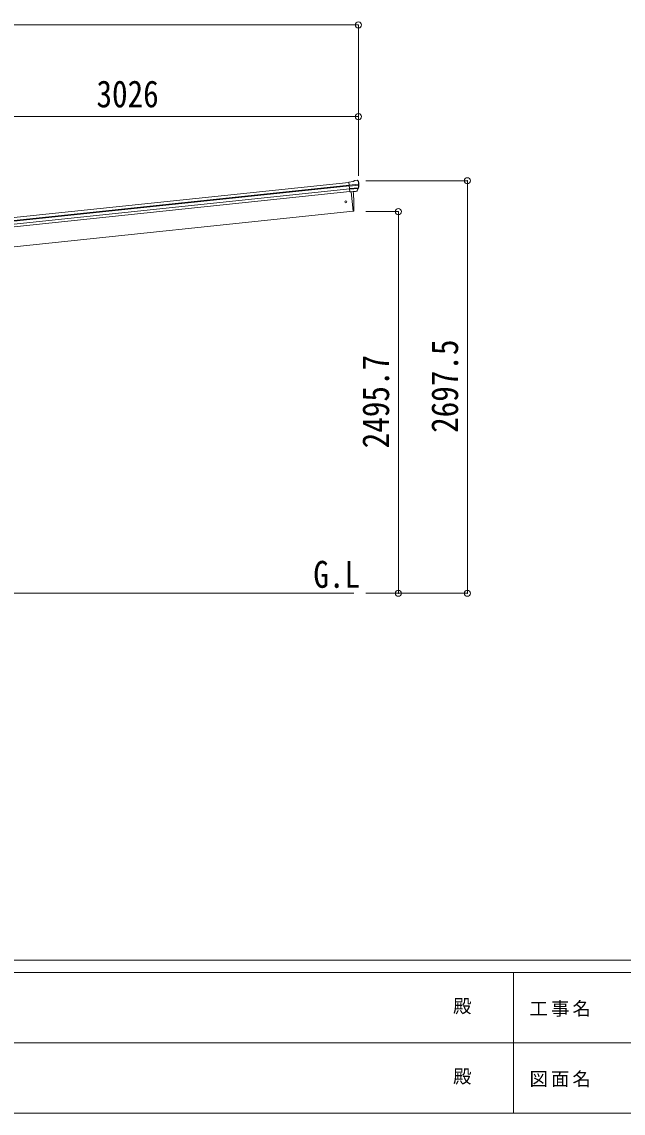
# Model space of a CAD drawing. Units: millimetres at full size, sheet at 1:40. Extents: x -11243 to 11243, y -7760 to 7760.
# Drawn here: x -3812 to 119, y -7760 to -623 of the extents above; entities that cross this region are included whole.
import ezdxf
from ezdxf.enums import TextEntityAlignment as Align

# ---------------------------------------------------------------- set-up
doc = ezdxf.new("R2010")
doc.units = ezdxf.units.MM
doc.header["$LTSCALE"] = 40
doc.header["$PDMODE"] = 32
doc.header["$PDSIZE"] = 40
for name, color, linetype, lineweight in [('0-0_0', 7, 'Continuous', 9), ('0-3_ELV2', 4, 'Continuous', 9), ('0-6_OTH_LINE', 6, 'Continuous', 9), ('F-0_240', 7, 'Continuous', 9)]:
    doc.layers.add(name, color=color, linetype=linetype, lineweight=lineweight)
doc.layers.add('0-7_SHAPE', color=7, linetype='Continuous')
doc.styles.add('ＭＳ ゴシック', font='')
doc.styles.get('ＭＳ ゴシック').set_extended_font_data('MS Gothic')

msp = doc.modelspace()

# ---------------------------------------------------------------- linework, layer by layer
at = {"layer": '0-0_0'}
msp.add_line((-4459.45, -4359.71), (-1641.99, -4359.71), dxfattribs=at)
at = {"layer": '0-3_ELV2'}
for p, q in [((-4577.04, -1977.65), (-1673.38, -1672.47)), ((-4575.05, -1996.55), (-1671.39, -1691.36)), ((-4574.61, -2000.73), (-1670.95, -1695.54)), ((-1647.07, -1667.69), (-1673.59, -1670.48)), ((-1666.8, -1735.03), (-1673.59, -1670.48)), ((-1671.43, -1691), (-1611.69, -1684.73)), ((-1611.21, -1690.59), (-1670.81, -1696.86)), ((-1612.05, -1707.35), (-1669.08, -1713.34)), ((-1613.44, -1712.01), (-1668.61, -1717.81)), ((-1647.07, -1667.69), (-1635.47, -1660.72)), ((-1634.24, -1660.31), (-1620.75, -1658.89)), ((-1622, -1728.59), (-1612.55, -1710.29)), ((-1620.95, -1729.02), (-1610.82, -1710.76)), ((-1617.08, -1659.98), (-1617.09, -1659.97)), ((-1617.08, -1659.98), (-1611.9, -1664.17)), ((-1610.51, -1667.87), (-1610.82, -1666.02)), ((-4572.53, -2020.59), (-1668.87, -1715.4)), ((-1667.11, -1732.14), (-4570.77, -2037.32)), ((-1623.45, -1730.24), (-1666.83, -1734.8)), ((-1666.8, -1735.03), (-1656.86, -1733.98)), ((-1659.92, -1734.3), (-1646.53, -1861.69)), ((-1656.86, -1733.98), (-1656.58, -1734.05)), ((-1656.58, -1734.05), (-1631.25, -1731.38)), ((-1631.25, -1731.38), (-1631, -1731.26)), ((-1631, -1731.26), (-1623.31, -1730.46)), ((-1646.53, -1861.69), (-4459.45, -2157.34)), ((-1646.53, -1861.69), (-1644.48, -1861.41))]:
    msp.add_line(p, q, dxfattribs=at)
msp.add_circle((-1693.33, -1799.15), 6.5, dxfattribs=at)
for centre, radius, start, end in [((-1633.92, -1663.29), 3, 96.02369, 120.97631), ((-1620.23, -1663.86), 5, 51.04426, 95.95574), ((-1804.07, -1689.52), 192.44, 1.4271, 6.57578), ((-1615.21, -1708.91), 3, 332.69111, 354.20009), ((-1811.41, -1688.98), 200.2, 354.20009, 359.53883), ((-1566.42, -1682.61), 45.32, 182.67122, 185.64518), ((-1611.03, -1691.93), 1.35, 95.1605, 97.91927), ((-1608.42, -1690.38), 2.74, 179.02151, 184.43412), ((-1613.45, -1709.3), 3, 331, 354.13916), ((-1811.41, -1688.98), 202, 354.13916, 6), ((-2541.13, -1821.49), 900, 357.63919, 5.64987), ((-1623.56, -1727.57), 2.99, 285.2717, 331.00739), ((-1644.9, -1858.44), 3, 278, 357.63919)]:
    msp.add_arc(centre, radius, start, end, dxfattribs=at)
for centre, major_axis, ratio, start_param, end_param in [((-1612.77, -1667.47), (-0.87, 5.91), 0.020485, 0.671432, 1.5691306), ((-1618.17, -1662.96), (5.88, -1.31), 0.24881, 0.460585, 0.4641038), ((-1613.79, -1666.5), (-2.34, 1.9), 0.995767, 3.9859716, 4.712389), ((-1809.1, -1710.93), (-20.92, 199.05), 0.994373, 4.7113789, 4.7277536), ((-1623.76, -1727.27), (-0.11, 3), 0.642905, 3.2459383, 4.203928), ((-1623.63, -1727.47), (1.66, -2.51), 0.997631, 5.8041905, 5.8929484), ((-1623.7, -1727.36), (3.53, -2.11), 0.650902, 5.2561448, 5.3289554), ((-1621.33, -1727.01), (1.08, 3.13), 0.040856, 2.1135035, 2.1416249)]:
    msp.add_ellipse(centre, major_axis=major_axis, ratio=ratio, start_param=start_param, end_param=end_param, dxfattribs=at)
at = {"layer": '0-6_OTH_LINE'}
for p, q in [((-1611.35, -642.65), (-7679.55, -642.65)), ((-1611.35, -642.65), (-1611.35, -1629.83)), ((-4637.45, -1242.65), (-1611.35, -1242.65)), ((-899.2, -1662.21), (-1563.07, -1662.21)), ((-899.2, -1662.21), (-899.2, -4359.71)), ((-1350.2, -1864.01), (-1563.07, -1864.01)), ((-1350.2, -1864.01), (-1350.2, -4359.71)), ((-1350.2, -4359.71), (-1563.07, -4359.71)), ((-899.2, -4359.71), (-1563.07, -4359.71))]:
    msp.add_line(p, q, dxfattribs=at)
for p in [(-1611.35, -642.65), (-1611.35, -1242.65), (-899.2, -1662.21), (-1350.2, -1864.01), (-1350.2, -4359.71), (-899.2, -4359.71)]:
    msp.add_point(p, dxfattribs=at)
at = {"layer": 'F-0_240', "color": 5}
for p, q in [((-11242.74, -6760), (10677.26, -6760)), ((-11242.74, -6840), (7121.58, -6840)), ((-598.42, -6840), (-598.42, -7760)), ((-4598.42, -7300), (3601.58, -7300)), ((-11242.74, -7760), (10677.26, -7760))]:
    msp.add_line(p, q, dxfattribs=at)

# ---------------------------------------------------------------- texts
at = {"layer": '0-6_OTH_LINE', "color": 7, "style": 'ＭＳ ゴシック', "width": 0.85}
msp.add_text('3026', height=176, dxfattribs=at).set_placement((-3324.4, -1234.65), align=Align.BOTTOM_LEFT)
for s, p in [('2697.5', (-907.2, -3310.96)), ('2495.7', (-1358.2, -3411.86))]:
    msp.add_text(s, height=176, rotation=90, dxfattribs=at).set_placement(p, align=Align.BOTTOM_LEFT)
at = {"layer": '0-7_SHAPE', "style": 'ＭＳ ゴシック', "width": 0.85}
msp.add_text('G.L', height=176, dxfattribs=at).set_placement((-1906.46, -4376.91), align=Align.BOTTOM_LEFT)
at = {"layer": 'F-0_240', "style": 'ＭＳ ゴシック'}
for p in [(-992.7, -7130), (-992.7, -7590)]:
    msp.add_text('殿', height=87.98, dxfattribs=at).set_placement(p, align=Align.BOTTOM_LEFT)
at = {"layer": 'F-0_240', "char_height": 87.98, "attachment_point": 7, "style": 'ＭＳ ゴシック'}
for s, insert in [('\\T1.17;工事名', (-492.95, -7130)), ('\\T1.17;図面名', (-492.95, -7590))]:
    msp.add_mtext(s, dxfattribs=dict(at, insert=insert))

doc.saveas('drawing.dxf')
